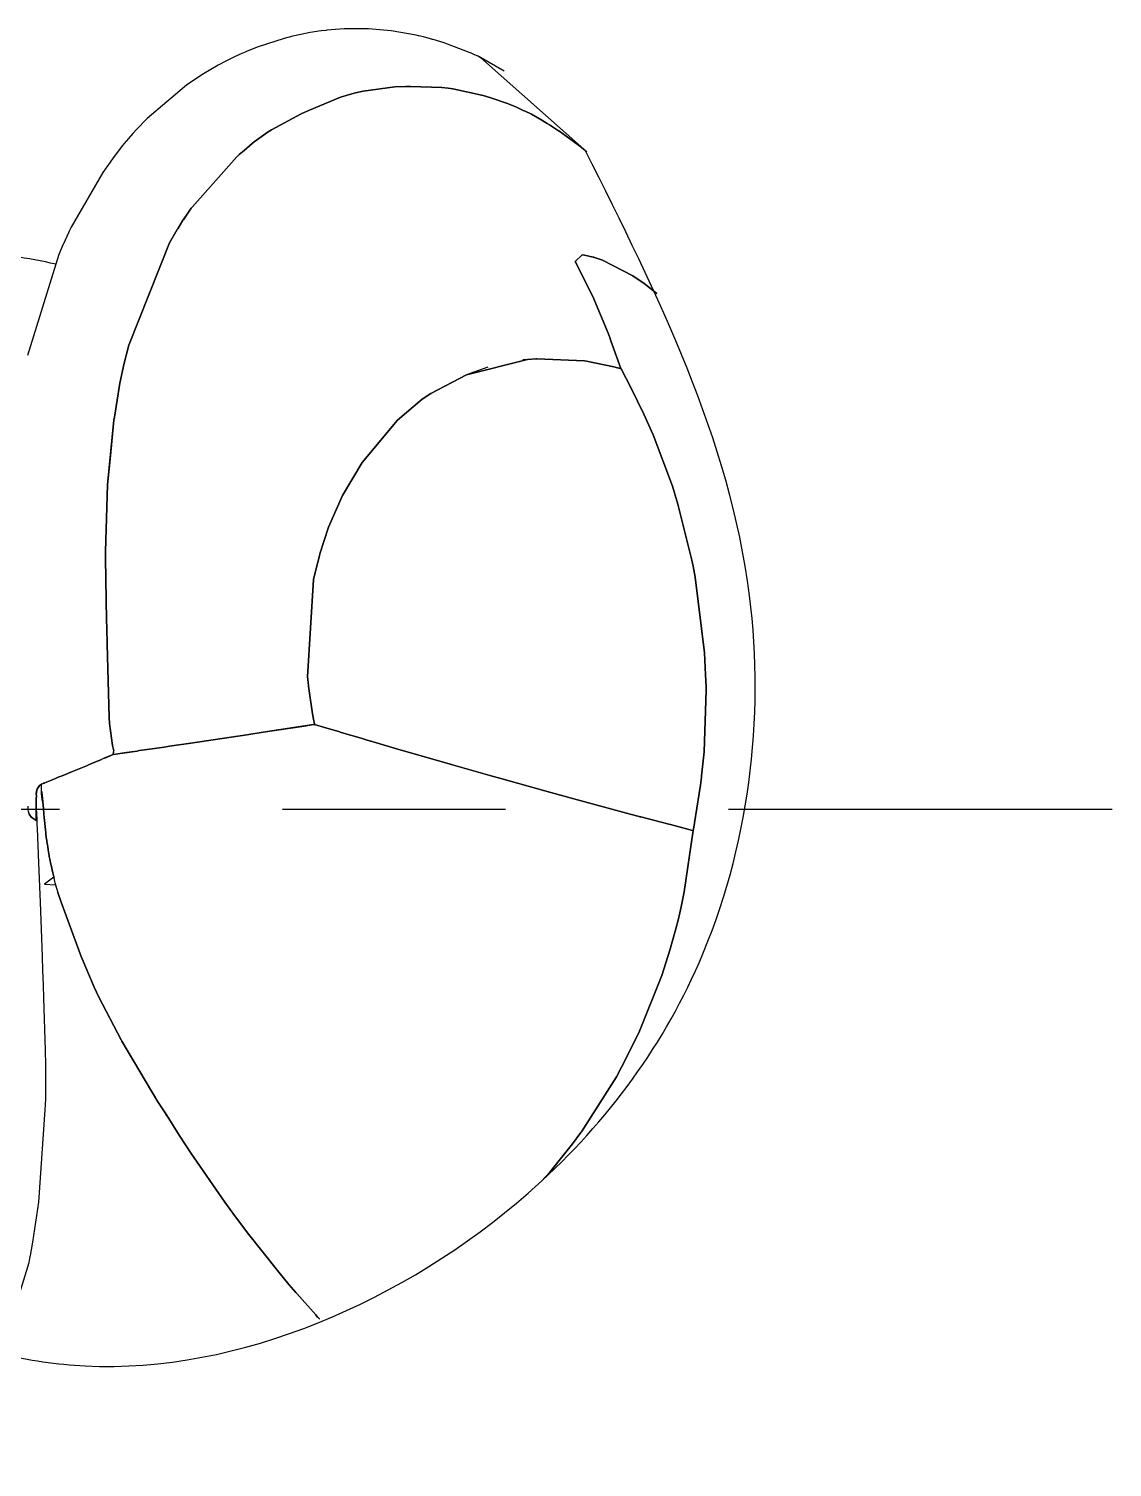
# Model space of a CAD drawing. Header units: millimetres. Extents: x -6.2 to 6.2, y -6.2 to 6.2.
# Drawn here: x 0 to 6.17, y -3.75 to 4.44 of the extents above; entities that cross this region are included whole.
import ezdxf

# ---------------------------------------------------------------- set-up
doc = ezdxf.new("R2010")
doc.units = ezdxf.units.MM
doc.linetypes.add('ACAD_ISO04W100', pattern=[30, 24, -3, 0, -3])
doc.linetypes.add('CENTER', pattern=[50.8, 31.75, -6.35, 6.35, -6.35])
doc.layers.add('中心线', color=2, linetype='ACAD_ISO04W100')
doc.layers.add('轮廓', color=4, linetype='Continuous')

msp = doc.modelspace()

# ---------------------------------------------------------------- linework, layer by layer
at = {"layer": '中心线', "linetype": 'CENTER', "ltscale": 0.2}
msp.add_line((-6.1727, 0), (6.1727, 0), dxfattribs=at)
at = {"layer": '轮廓'}
msp.add_line((2.5744, 4.2807), (3.1813, 3.7424), dxfattribs=at)
at = {"layer": '轮廓', "linetype": 'CENTER', "ltscale": 0.2}
msp.add_line((-6.1727, 0), (6.1727, 0), dxfattribs=at)
at = {"layer": '轮廓'}
for points in [[(2.5682, 4.2842), (2.5682, 4.2842), (2.5611, 4.2875), (2.5611, 4.2875), (2.5599, 4.2882), (2.5435, 4.2952), (2.5433, 4.2961), (2.5423, 4.2959), (2.5411, 4.2966), (2.5411, 4.2966), (2.5306, 4.301), (2.5306, 4.301), (2.5294, 4.3017), (2.5294, 4.3017), (2.5176, 4.3069), (2.5164, 4.3076), (2.3882, 4.3571), (2.3882, 4.3571), (2.3621, 4.3656), (2.3609, 4.3663), (2.3609, 4.3663), (2.3192, 4.379), (2.3046, 4.3833), (2.3036, 4.3831), (2.3024, 4.3838), (2.299, 4.3849), (2.2946, 4.3858), (2.2856, 4.3886), (2.2856, 4.3886), (2.2856, 4.3886), (2.2834, 4.389), (2.251, 4.398), (2.2235, 4.404), (2.2235, 4.404), (2.2213, 4.4045), (2.2091, 4.4074), (2.0659, 4.4322), (1.937, 4.4432), (1.9167, 4.444), (1.901, 4.4439), (1.8943, 4.4442), (1.8265, 4.4436), (1.8231, 4.4438), (1.8197, 4.4439), (1.8017, 4.4432), (1.799, 4.4435), (1.7008, 4.4359), (1.6944, 4.4352), (1.669, 4.4325), (1.6683, 4.4323), (1.605, 4.4226), (1.5516, 4.4114), (1.507, 4.4015), (1.4581, 4.3894), (1.3087, 4.3411), (1.2474, 4.3164), (1.2434, 4.3154), (1.2342, 4.3108), (1.2066, 4.2993), (1.1629, 4.2783), (1.1325, 4.2639), (1.1259, 4.2601), (1.1253, 4.2599), (1.0808, 4.2366), (0.9982, 4.1876), (0.9264, 4.1404), (0.9018, 4.1224), (0.677, 3.9327), (0.6138, 3.8682), (0.5984, 3.8506), (0.596, 3.8479), (0.546, 3.79), (0.5449, 3.7886), (0.5392, 3.7819), (0.5345, 3.7765), (0.4787, 3.7036), (0.4243, 3.6259), (0.2437, 3.3135), (0.2338, 3.2922), (0.2288, 3.2815), (0.1997, 3.2189), (0.1991, 3.2177), (0.1733, 3.158), (-0.0053, 2.5831)], [(2.7091, 4.2029), (2.5744, 4.2807), (2.5682, 4.2842)], [(2.5692, 4.2844), (2.5744, 4.2807)], [(2.5695, 4.2835), (2.5695, 4.2835), (2.5692, 4.2844)], [(2.5744, 4.2807), (2.5695, 4.2835)], [(3.1786, 3.7448), (3.1786, 3.7448), (3.1786, 3.7448), (3.1786, 3.7448), (3.1774, 3.7455), (3.1774, 3.7455), (3.1772, 3.7465), (3.1759, 3.7472), (3.1759, 3.7472), (3.1708, 3.751), (3.1626, 3.7581), (3.1363, 3.779), (3.1336, 3.7814), (3.1324, 3.7821), (3.1051, 3.8027), (3.0219, 3.8622), (3.0195, 3.8636), (3.0143, 3.8674), (2.9679, 3.8975), (2.9545, 3.9052), (2.9248, 3.9232), (2.8651, 3.9569), (2.8291, 3.9752), (2.8186, 3.9796), (2.8152, 3.9808), (2.7797, 3.9971), (2.7284, 4.0186), (2.6338, 4.0512), (2.6338, 4.0512), (2.5908, 4.0646), (2.4173, 4.1019), (2.3903, 4.1061), (2.356, 4.1103), (2.1757, 4.1148), (2.1493, 4.115), (2.0871, 4.1139), (1.9075, 4.0895), (1.8635, 4.0798), (1.8421, 4.0741), (1.7785, 4.055), (1.6014, 3.9806), (1.557, 3.9625), (1.5536, 3.9606), (1.3853, 3.8689), (1.3668, 3.8567), (1.2873, 3.8002), (1.2753, 3.7907), (1.2295, 3.7515), (1.2013, 3.7274), (1.1876, 3.7145), (0.9327, 3.4287), (0.9272, 3.4221), (0.9005, 3.3828), (0.8833, 3.3565), (0.8786, 3.3501), (0.851, 3.3054), (0.8475, 3.3003), (0.8042, 3.2256), (0.5723, 2.6416), (0.5459, 2.5403), (0.5213, 2.425), (0.4901, 2.2324), (0.4877, 2.2142), (0.4659, 1.994), (0.4518, 1.8463), (0.4405, 1.4665), (0.4407, 1.4479), (0.4407, 1.4272), (0.4462, 1.0756), (0.4475, 1.0294), (0.4484, 0.9396), (0.4604, 0.5204), (0.4631, 0.488), (0.4802, 0.3611), (0.4865, 0.3307), (0.4837, 0.3279), (0.4859, 0.3253), (0.4835, 0.3102)], [(0.4865, 0.3307), (0.4802, 0.3611), (0.4631, 0.488), (0.4604, 0.5204), (0.4484, 0.9396), (0.4475, 1.0294), (0.4462, 1.0756), (0.4407, 1.4272), (0.4407, 1.4479), (0.4405, 1.4665), (0.4518, 1.8463), (0.4877, 2.2142), (0.4901, 2.2324), (0.5213, 2.425), (0.5459, 2.5403), (0.5723, 2.6416), (0.8042, 3.2256), (0.8475, 3.3003), (0.851, 3.3054), (0.8786, 3.3501), (0.9005, 3.3828), (0.9272, 3.4221), (0.9327, 3.4287), (1.1876, 3.7145), (1.2013, 3.7274), (1.2295, 3.7515), (1.2753, 3.7907), (1.2873, 3.8002), (1.3668, 3.8567), (1.3853, 3.8689), (1.5536, 3.9606), (1.557, 3.9625), (1.6014, 3.9806), (1.7785, 4.055), (1.8421, 4.0741), (1.8635, 4.0798), (1.9075, 4.0895), (2.0871, 4.1139), (2.1493, 4.115), (2.1757, 4.1148), (2.356, 4.1103), (2.3903, 4.1061), (2.4173, 4.1019), (2.5908, 4.0646), (2.6338, 4.0512), (2.635, 4.0505), (2.7284, 4.0186), (2.7797, 3.9971), (2.8152, 3.9808), (2.8186, 3.9796), (2.8291, 3.9752), (2.8651, 3.9569), (2.9248, 3.9232), (2.9545, 3.9052), (2.9679, 3.8975), (3.0143, 3.8674), (3.0195, 3.8636), (3.0219, 3.8622), (3.1051, 3.8027), (3.1324, 3.7821), (3.1336, 3.7814), (3.1363, 3.779), (3.1626, 3.7581), (3.1708, 3.751), (3.1759, 3.7472), (3.1759, 3.7472), (3.1772, 3.7465), (3.1774, 3.7455), (3.1774, 3.7455), (3.1786, 3.7448), (3.1786, 3.7448), (3.1786, 3.7448)], [(3.5796, 2.936), (3.5064, 2.993), (3.4418, 3.0368), (3.2708, 3.1266), (3.2242, 3.142), (3.2208, 3.1432), (3.2164, 3.1441), (3.1679, 3.1549), (3.1541, 3.1564), (3.1135, 3.1186), (3.1172, 3.1123), (3.132, 3.0842), (3.2143, 2.9199), (3.3028, 2.7097), (3.3076, 2.6954), (3.3096, 2.6918), (3.3183, 2.6672), (3.3753, 2.5086), (3.3753, 2.5086)], [(3.3753, 2.5086), (3.3753, 2.5086), (3.3183, 2.6672), (3.3096, 2.6918), (3.3076, 2.6954), (3.3028, 2.7097), (3.2143, 2.9199), (3.132, 3.0842), (3.1172, 3.1123), (3.1135, 3.1186), (3.1541, 3.1564), (3.1541, 3.1564), (3.1679, 3.1549), (3.2164, 3.1441), (3.2208, 3.1432), (3.2242, 3.142), (3.2708, 3.1266), (3.4418, 3.0368), (3.5064, 2.993), (3.5796, 2.936)], [(1.6303, 0.4819), (1.6297, 0.4848), (1.6275, 0.4956), (1.6265, 0.5015), (1.619, 0.542), (1.5991, 0.6723), (1.5977, 0.6843), (1.5921, 0.7377), (1.5905, 0.7538), (1.6244, 1.3064), (1.6368, 1.3626), (1.6575, 1.4416), (1.6606, 1.4528), (1.7102, 1.6059), (1.7896, 1.7855), (1.9014, 1.9739), (2.1021, 2.214), (2.2433, 2.3336), (2.2926, 2.3675), (2.4947, 2.4735), (2.8427, 2.5605), (2.8895, 2.5637), (2.8965, 2.5646), (3.1669, 2.5521), (3.1788, 2.5501), (3.3341, 2.5193), (3.3553, 2.5136), (3.3631, 2.5115), (3.3665, 2.5104), (3.3709, 2.5095), (3.3753, 2.5086)], [(3.3753, 2.5086), (3.3753, 2.5086), (3.3753, 2.5086), (3.3709, 2.5095), (3.3665, 2.5104), (3.3631, 2.5115), (3.3553, 2.5136), (3.3341, 2.5193), (3.1788, 2.5501), (3.1669, 2.5521), (2.8965, 2.5646), (2.8895, 2.5637), (2.8427, 2.5605), (2.4947, 2.4735), (2.8427, 2.5605), (2.8166, 2.5576)], [(2.6174, 2.5167), (2.4947, 2.4735), (2.2926, 2.3675), (2.2433, 2.3336), (2.1021, 2.214), (1.9014, 1.9739), (1.7896, 1.7855), (1.7102, 1.6059), (1.6606, 1.4528), (1.6575, 1.4416), (1.6368, 1.3626), (1.6244, 1.3064), (1.5905, 0.7538), (1.5921, 0.7377), (1.5977, 0.6843), (1.5991, 0.6723), (1.619, 0.542), (1.6265, 0.5015), (1.6275, 0.4956), (1.6297, 0.4848), (1.6303, 0.4819)], [(0.4835, 0.3102), (0.6057, 0.3285), (0.6193, 0.33), (0.6319, 0.3324), (0.7056, 0.3428), (0.7734, 0.3527), (0.8042, 0.3578), (0.9262, 0.375), (1.2452, 0.4232), (1.3377, 0.4376), (1.5718, 0.4724), (1.6239, 0.4812), (1.6303, 0.4819)], [(1.6303, 0.4819), (1.6239, 0.4812), (1.3377, 0.4376), (1.2452, 0.4232), (0.9262, 0.375), (0.8042, 0.3578), (0.7734, 0.3527), (0.7056, 0.3428), (0.6319, 0.3324), (0.6193, 0.33), (0.6057, 0.3285), (0.5589, 0.3211), (0.4848, 0.3106)], [(3.7854, -0.123), (3.7832, -0.1225), (3.7832, -0.1225), (3.7819, -0.1218), (3.6572, -0.089), (3.6484, -0.0872), (3.4891, -0.045), (3.4879, -0.0443), (3.4869, -0.0445), (3.4857, -0.0438), (3.4825, -0.0436), (3.4791, -0.0425), (3.4267, -0.0286), (3.0861, 0.0634), (2.9423, 0.1036), (2.6905, 0.1738), (2.6275, 0.1911), (2.4157, 0.2513), (2.092, 0.3447), (1.9835, 0.3767), (1.9634, 0.3827), (1.9522, 0.3859), (1.949, 0.3871), (1.9481, 0.3869), (1.918, 0.3964), (1.9008, 0.4011), (1.855, 0.4147), (1.8271, 0.4228), (1.7768, 0.4383), (1.7676, 0.441), (1.7128, 0.4574), (1.6808, 0.4664), (1.6303, 0.4819)], [(1.6303, 0.4819), (1.6303, 0.4819), (1.6808, 0.4664), (1.7128, 0.4574), (1.7676, 0.441), (1.7768, 0.4383), (1.8271, 0.4228), (1.855, 0.4147), (1.9008, 0.4011), (1.918, 0.3964), (1.9481, 0.3869), (1.949, 0.3871), (1.9522, 0.3859), (1.9634, 0.3827), (1.9835, 0.3767), (2.092, 0.3447), (2.4157, 0.2513), (2.6275, 0.1911), (2.6905, 0.1738), (2.9423, 0.1036), (3.0861, 0.0634), (3.4267, -0.0286), (3.4791, -0.0425), (3.4825, -0.0436), (3.4857, -0.0438), (3.4869, -0.0445), (3.4879, -0.0443), (3.4891, -0.045), (3.6484, -0.0872), (3.6572, -0.089), (3.7819, -0.1218), (3.7832, -0.1225), (3.7832, -0.1225), (3.7854, -0.123), (3.7854, -0.123), (3.7854, -0.123)], [(0.4848, 0.3106), (0.4848, 0.3106), (0.4831, 0.3101), (0.4331, 0.2905), (0.4174, 0.2822), (0.3565, 0.2565), (0.3384, 0.2496), (0.3364, 0.248), (0.2518, 0.2139), (0.2292, 0.2048), (0.2033, 0.1937), (0.2032, 0.1937), (0.1866, 0.1872), (0.1761, 0.1833), (0.1705, 0.1808), (0.158, 0.1754), (0.1554, 0.1747), (0.1365, 0.1665), (0.1318, 0.1652), (0.1316, 0.1652), (0.0947, 0.1501), (0.0946, 0.1491), (0.0946, 0.1491), (0.0915, 0.1482), (0.0915, 0.1482), (0.0873, 0.1471), (0.0843, 0.1453), (0.084, 0.1452), (0.075, 0.1417)], [(0.0754, 0.1408), (0.075, 0.1417), (0.084, 0.1452), (0.0843, 0.1453), (0.0873, 0.1471), (0.0915, 0.1482), (0.0915, 0.1482), (0.0946, 0.1491), (0.0946, 0.1491), (0.0947, 0.1501), (0.1316, 0.1652), (0.1318, 0.1652), (0.1365, 0.1665), (0.1554, 0.1747), (0.158, 0.1754), (0.1705, 0.1808), (0.1761, 0.1833), (0.1866, 0.1872), (0.2032, 0.1937), (0.2033, 0.1937), (0.2292, 0.2048), (0.2518, 0.2139), (0.3364, 0.248), (0.3384, 0.2496), (0.3565, 0.2565), (0.4174, 0.2822)], [(0.4364, 0.2893), (0.4831, 0.3101), (0.4831, 0.3101), (0.4834, 0.3102)], [(0.4834, 0.3102), (0.4835, 0.3102), (0.4859, 0.3253)], [(0.046, 0.0149), (0.0456, 0.0189), (0.0456, 0.021), (0.0451, 0.0333), (0.0449, 0.0353), (0.045, 0.0354), (0.0447, 0.0394), (0.0447, 0.0404), (0.0446, 0.0425), (0.0446, 0.0435), (0.0446, 0.0456), (0.0447, 0.0467), (0.045, 0.0488), (0.0449, 0.0498), (0.0449, 0.0498), (0.045, 0.0498), (0.0448, 0.0508), (0.0453, 0.0541), (0.0451, 0.0551), (0.0452, 0.0551), (0.0458, 0.0594), (0.0459, 0.0594), (0.046, 0.0594), (0.0459, 0.0604), (0.046, 0.0605), (0.046, 0.0605), (0.046, 0.0605), (0.046, 0.0605), (0.046, 0.0605), (0.046, 0.0605), (0.0461, 0.0605), (0.0461, 0.0605), (0.0461, 0.0605), (0.0461, 0.0605), (0.0461, 0.0605), (0.0463, 0.0605), (0.0463, 0.0605), (0.0464, 0.0616), (0.0464, 0.0616), (0.0466, 0.0637), (0.0467, 0.0638), (0.0486, 0.0705), (0.0488, 0.0726), (0.0484, 0.0735), (0.0454, 0.081), (0.0458, 0.0863), (0.0458, 0.0863), (0.0458, 0.0863), (0.0457, 0.0894), (0.0458, 0.0925), (0.0459, 0.0925), (0.0459, 0.0925), (0.046, 0.0946), (0.0473, 0.1022), (0.0476, 0.1044), (0.0478, 0.1044), (0.0486, 0.1078), (0.0488, 0.1089), (0.0489, 0.1089), (0.0489, 0.1089), (0.0493, 0.11), (0.0494, 0.11), (0.0493, 0.111), (0.0494, 0.1111), (0.0497, 0.1111), (0.0497, 0.1111), (0.0502, 0.1123), (0.05, 0.1133), (0.05, 0.1133), (0.0506, 0.1145), (0.052, 0.1169), (0.053, 0.1172), (0.0619, 0.132), (0.062, 0.132), (0.0622, 0.1331), (0.0649, 0.1349), (0.065, 0.1349), (0.065, 0.1349), (0.065, 0.1349), (0.0651, 0.135), (0.0651, 0.135), (0.0652, 0.135), (0.0652, 0.135), (0.0655, 0.1361), (0.0655, 0.1361), (0.0656, 0.1361), (0.0656, 0.1361), (0.0671, 0.1365), (0.0671, 0.1365), (0.0671, 0.1376), (0.0675, 0.1377), (0.0754, 0.1408)], [(0.0454, 0.0831), (0.0456, 0.0821), (0.0454, 0.0696), (0.0454, 0.0562), (0.0454, 0.0562), (0.0452, 0.0261), (0.0454, -0.0463), (0.0452, -0.0578), (0.0451, -0.0588)], [(0.0455, 0.0831), (0.0454, 0.0831), (0.0454, 0.0831), (0.0454, 0.0831), (0.0455, 0.08), (0.0457, 0.079), (0.0455, 0.0676), (0.0455, 0.0603), (0.0454, 0.0572), (0.0454, 0.0572), (0.0456, 0.0479), (0.0453, 0.0437), (0.0454, 0.0396), (0.0456, 0.0376), (0.0454, 0.0313), (0.0453, 0.0313), (0.0454, 0.0251), (0.0453, 0.0251), (0.0455, 0.0158), (0.0455, 0.0138), (0.0454, 0.0137), (0.0453, 0.0127), (0.0453, 0.0106), (0.0452, -0.006)], [(0.0454, 0.0851), (0.0454, 0.0851), (0.0455, 0.0831), (0.0461, 0.0791), (0.0453, 0.0696), (0.0459, 0.0666), (0.0456, 0.0645), (0.0455, 0.0645), (0.0456, 0.0635), (0.0456, 0.0635), (0.0454, 0.0634), (0.0454, 0.0624)], [(0.0455, 0.0831), (0.0456, 0.0831), (0.0455, 0.0831), (0.0456, 0.0831), (0.0455, 0.0831), (0.0454, 0.081), (0.0453, 0.0779), (0.0455, 0.0769)], [(0.0672, 0.1365), (0.0671, 0.1365), (0.0658, 0.1362), (0.0649, 0.1349), (0.0649, 0.1349), (0.0639, 0.1336), (0.0637, 0.1335), (0.0635, 0.1335), (0.0632, 0.1334), (0.0629, 0.1333), (0.0625, 0.1332), (0.0627, 0.1322), (0.0624, 0.1321), (0.0618, 0.132), (0.0615, 0.1309), (0.0614, 0.1308), (0.0614, 0.1308), (0.061, 0.1307), (0.059, 0.1292), (0.0586, 0.128), (0.0554, 0.123), (0.0549, 0.1229), (0.0527, 0.1182), (0.0524, 0.1181), (0.0522, 0.118), (0.0522, 0.118), (0.0521, 0.118), (0.0521, 0.118), (0.0523, 0.117), (0.0522, 0.117), (0.0514, 0.1158), (0.0512, 0.1157), (0.0502, 0.1134), (0.0501, 0.1123), (0.0501, 0.1123), (0.0501, 0.1123), (0.048, 0.1066), (0.0483, 0.1056), (0.0477, 0.1044), (0.0477, 0.1044), (0.0474, 0.1043), (0.0473, 0.1033), (0.0471, 0.1011), (0.0468, 0.1011), (0.0466, 0.0989), (0.0461, 0.0967), (0.0459, 0.0925), (0.0456, 0.0914), (0.0455, 0.0883), (0.0455, 0.0831), (0.0454, 0.0831), (0.0454, 0.0831)], [(0.052, 0.1169), (0.0506, 0.1145), (0.05, 0.1133), (0.0501, 0.1123), (0.0498, 0.1122), (0.0491, 0.1099), (0.0491, 0.1099), (0.0488, 0.1089), (0.0487, 0.1088), (0.0487, 0.1088), (0.0485, 0.1077), (0.0466, 0.0969), (0.046, 0.0946), (0.046, 0.0946), (0.0461, 0.0936), (0.046, 0.0936), (0.046, 0.0936), (0.046, 0.0925), (0.0459, 0.0925), (0.0459, 0.0925), (0.0458, 0.0925), (0.0457, 0.0894), (0.0458, 0.0863), (0.0458, 0.0863), (0.0458, 0.0863), (0.0456, 0.0852), (0.0454, 0.081)], [(0.0502, 0.1123), (0.0502, 0.1123), (0.05, 0.1123), (0.0497, 0.1122), (0.0497, 0.1122), (0.0496, 0.1122), (0.0499, 0.1112), (0.0496, 0.1111), (0.0495, 0.1111), (0.0495, 0.11), (0.0494, 0.11), (0.049, 0.1099), (0.0489, 0.1089), (0.0483, 0.1066), (0.046, 0.0925), (0.0458, 0.0915), (0.0455, 0.0831), (0.0454, 0.0831)], [(0.0476, 0.1033), (0.0472, 0.1022), (0.0471, 0.1011), (0.0471, 0.1011), (0.0469, 0.1), (0.0462, 0.0957), (0.046, 0.0925), (0.0459, 0.0925), (0.0458, 0.0904), (0.0458, 0.0873), (0.0458, 0.0873), (0.0458, 0.0873), (0.0456, 0.0852), (0.0456, 0.0852), (0.0454, 0.081), (0.0456, 0.08)], [(0.0454, 0.0851), (0.0454, 0.0851), (0.0459, 0.0843), (0.0454, 0.082), (0.0455, 0.079), (0.0461, 0.0791), (0.0456, 0.0697), (0.0455, 0.0696), (0.0457, 0.0687), (0.0455, 0.0686), (0.0454, 0.0686)], [(0.0455, 0.0831), (0.0455, 0.0831), (0.0455, 0.0831), (0.0455, 0.081), (0.0455, 0.081), (0.0454, 0.081), (0.0454, 0.081), (0.0455, 0.0727)], [(0.0455, 0.0831), (0.0455, 0.0831), (0.0455, 0.0831), (0.0454, 0.081), (0.0455, 0.0769), (0.0454, 0.0769)], [(0.0501, 0.1133), (0.05, 0.1133), (0.05, 0.1133), (0.0502, 0.1123), (0.0497, 0.1111), (0.0497, 0.1111), (0.0494, 0.1111), (0.0493, 0.111), (0.0494, 0.11), (0.0493, 0.11), (0.0489, 0.1089), (0.0489, 0.1089), (0.0488, 0.1089), (0.0486, 0.1078), (0.0478, 0.1044), (0.0476, 0.1044), (0.0473, 0.1022), (0.047, 0.1001), (0.0463, 0.0947), (0.046, 0.0946), (0.046, 0.0925), (0.046, 0.0925), (0.0457, 0.0894), (0.0456, 0.0831), (0.0455, 0.0831), (0.0456, 0.0821)], [(0.0455, 0.0831), (0.0455, 0.0831), (0.0457, 0.0801), (0.0457, 0.0697), (0.0456, 0.0635), (0.0455, 0.0593)], [(0.0499, 0.1133), (0.0502, 0.1123), (0.0497, 0.1122), (0.0497, 0.1122), (0.0496, 0.1122), (0.0498, 0.1112), (0.0496, 0.1111), (0.0495, 0.1111), (0.0494, 0.11), (0.0493, 0.11), (0.0489, 0.1099), (0.0489, 0.1089), (0.0488, 0.1089), (0.0488, 0.1089), (0.0482, 0.1066), (0.0482, 0.1056), (0.048, 0.1055), (0.0469, 0.098), (0.0462, 0.0947), (0.0462, 0.0947), (0.046, 0.0946), (0.046, 0.0936), (0.046, 0.0936), (0.046, 0.0936), (0.046, 0.0925), (0.046, 0.0925), (0.0457, 0.0915), (0.0456, 0.0831), (0.0456, 0.0821)], [(0.0502, 0.1123), (0.0502, 0.1123), (0.05, 0.1123), (0.0497, 0.1122), (0.0497, 0.1122), (0.0497, 0.1122), (0.0496, 0.1122), (0.0496, 0.1111), (0.0496, 0.1111), (0.0493, 0.111), (0.0495, 0.11), (0.0491, 0.1099), (0.049, 0.1089), (0.0488, 0.1089), (0.0484, 0.1067), (0.0484, 0.1067), (0.0482, 0.1066), (0.047, 0.1001), (0.0466, 0.0989), (0.046, 0.0946), (0.0461, 0.0936), (0.0458, 0.0935), (0.046, 0.0925), (0.046, 0.0925), (0.0456, 0.0852), (0.0456, 0.0852), (0.0457, 0.0832), (0.0457, 0.0801), (0.0457, 0.079)], [(0.0502, 0.1123), (0.0502, 0.1123), (0.0497, 0.1122), (0.0497, 0.1122), (0.0496, 0.1122), (0.0499, 0.1112), (0.0496, 0.1111), (0.0495, 0.1111), (0.0495, 0.11), (0.0494, 0.11), (0.0489, 0.1099), (0.0489, 0.1089), (0.0488, 0.1089), (0.0488, 0.1089), (0.0483, 0.1066), (0.0482, 0.1056), (0.0482, 0.1056), (0.0463, 0.0947), (0.0461, 0.0936), (0.046, 0.0936), (0.046, 0.0925), (0.046, 0.0925), (0.0456, 0.0831), (0.0456, 0.0821)], [(0.0469, 0.1011), (0.0468, 0.1011)], [(0.047, 0.1011), (0.0468, 0.1011)], [(0.0476, 0.1033), (0.0472, 0.1022), (0.0472, 0.1022), (0.0472, 0.1022), (0.0472, 0.1022), (0.047, 0.1001)], [(0.047, 0.1011), (0.047, 0.1001)], [(0.0471, 0.1011), (0.047, 0.1001)], [(0.0471, 0.1011), (0.047, 0.1001)], [(0.0502, 0.1123), (0.0502, 0.1123), (0.05, 0.1123), (0.0497, 0.1122), (0.0497, 0.1122), (0.0497, 0.1122), (0.0496, 0.1122), (0.0497, 0.1111), (0.0496, 0.1111), (0.0493, 0.111), (0.0495, 0.11), (0.049, 0.1099), (0.049, 0.1089), (0.0488, 0.1089), (0.0487, 0.1088), (0.0484, 0.1067)], [(0.0502, 0.1123), (0.0502, 0.1123), (0.05, 0.1123), (0.0497, 0.1122), (0.0496, 0.1122), (0.0493, 0.111)], [(0.0502, 0.1123), (0.0502, 0.1123), (0.05, 0.1123), (0.0497, 0.1122), (0.0496, 0.1122), (0.0493, 0.111)], [(0.0502, 0.1123), (0.0502, 0.1123), (0.05, 0.1123), (0.0497, 0.1122), (0.0496, 0.1122), (0.0493, 0.111)], [(0.0502, 0.1123), (0.0502, 0.1123), (0.05, 0.1123), (0.0497, 0.1122), (0.0496, 0.1122), (0.0493, 0.111)], [(0.0499, 0.1133), (0.0502, 0.1123), (0.0497, 0.1122), (0.0496, 0.1122), (0.0494, 0.11)], [(0.0499, 0.1133), (0.0502, 0.1123), (0.0497, 0.1122), (0.0496, 0.1122), (0.0494, 0.11)], [(0.0502, 0.1123), (0.0502, 0.1123), (0.05, 0.1123), (0.0497, 0.1122), (0.0499, 0.1112), (0.0495, 0.11)], [(0.0502, 0.1123), (0.0502, 0.1123), (0.05, 0.1123), (0.0497, 0.1122), (0.0499, 0.1112), (0.0495, 0.11)], [(0.0502, 0.1123), (0.0502, 0.1123), (0.0497, 0.1122), (0.0496, 0.1122), (0.0495, 0.11)], [(0.0502, 0.1123), (0.0502, 0.1123), (0.0497, 0.1122), (0.0496, 0.1122), (0.0495, 0.11)], [(0.0503, 0.1134), (0.0503, 0.1134), (0.0502, 0.1134), (0.0502, 0.1134), (0.0501, 0.1123)], [(0.0752, 0.1408), (0.0695, 0.1382), (0.0675, 0.1377), (0.0675, 0.1377), (0.0671, 0.1376), (0.0671, 0.1365), (0.0671, 0.1365), (0.0656, 0.1361), (0.0656, 0.1361), (0.0655, 0.1361), (0.0655, 0.1361), (0.0652, 0.135), (0.0652, 0.135), (0.0651, 0.135), (0.0651, 0.135), (0.065, 0.1349), (0.065, 0.1349), (0.065, 0.1349), (0.0649, 0.1349), (0.0622, 0.1331), (0.0624, 0.1321), (0.0588, 0.1281), (0.0587, 0.1281), (0.0582, 0.1269), (0.0521, 0.117), (0.0521, 0.117)], [(0.0752, 0.1408), (0.0721, 0.1389), (0.0676, 0.1366), (0.0675, 0.1366), (0.0675, 0.1366), (0.0673, 0.1366), (0.0673, 0.1366), (0.0658, 0.1362), (0.0658, 0.1362), (0.0636, 0.1335), (0.0619, 0.132), (0.0613, 0.1319), (0.0613, 0.1319), (0.0596, 0.1283), (0.0521, 0.117)], [(0.0752, 0.1408), (0.0717, 0.1388), (0.0677, 0.1367), (0.0675, 0.1366), (0.0675, 0.1366), (0.0673, 0.1366), (0.0673, 0.1366), (0.066, 0.1362), (0.0659, 0.1362), (0.0657, 0.1361), (0.0638, 0.1336), (0.062, 0.132), (0.0619, 0.132), (0.0614, 0.1319), (0.0614, 0.1319), (0.0566, 0.1244), (0.0521, 0.117)], [(0.0752, 0.1408), (0.0715, 0.1387), (0.0678, 0.1367), (0.0675, 0.1366), (0.0675, 0.1366), (0.0673, 0.1366), (0.0673, 0.1366), (0.066, 0.1362), (0.066, 0.1362), (0.0656, 0.1351), (0.064, 0.1346), (0.0638, 0.1336), (0.0621, 0.1321), (0.0614, 0.1319), (0.0521, 0.117)], [(0.0752, 0.1408), (0.0705, 0.1385), (0.0678, 0.1377), (0.0673, 0.1376), (0.0675, 0.1366), (0.0673, 0.1366), (0.0673, 0.1366), (0.0658, 0.1362), (0.0658, 0.1362), (0.0636, 0.1335), (0.0621, 0.1321), (0.0619, 0.132), (0.0613, 0.1319), (0.0611, 0.1308), (0.0611, 0.1308), (0.0521, 0.117)], [(0.0752, 0.1408), (0.0694, 0.1382), (0.0684, 0.1379), (0.0677, 0.1377), (0.0677, 0.1377), (0.0673, 0.1376), (0.0675, 0.1366), (0.0673, 0.1366), (0.0673, 0.1366), (0.0658, 0.1362), (0.0658, 0.1362), (0.0635, 0.1335), (0.0621, 0.1321), (0.0618, 0.132), (0.0612, 0.1318), (0.0521, 0.117)], [(0.0753, 0.1408), (0.0721, 0.1399), (0.0721, 0.1399), (0.0689, 0.138), (0.0689, 0.138), (0.0689, 0.138), (0.0689, 0.138), (0.0687, 0.138), (0.0681, 0.1378), (0.0675, 0.1366), (0.0673, 0.1366), (0.0672, 0.1365), (0.0671, 0.1365), (0.0658, 0.1362), (0.0649, 0.1349), (0.0649, 0.1349), (0.0639, 0.1336), (0.0637, 0.1335), (0.0635, 0.1335), (0.0632, 0.1334), (0.0629, 0.1333), (0.0625, 0.1332), (0.0627, 0.1322), (0.0624, 0.1321), (0.0618, 0.132), (0.0615, 0.1309), (0.0614, 0.1308), (0.0614, 0.1308), (0.061, 0.1307), (0.059, 0.1292)], [(0.0802, 0.0427), (0.0749, 0.0858), (0.0749, 0.1044), (0.0748, 0.1065), (0.0751, 0.1407), (0.0753, 0.1408)], [(0.0756, 0.1015), (0.075, 0.1024), (0.075, 0.1024), (0.075, 0.1024), (0.075, 0.1024), (0.0749, 0.1044), (0.0748, 0.1117), (0.075, 0.1179), (0.0749, 0.1324)], [(0.1454, -0.3881), (0.1454, -0.3881), (0.1452, -0.3871), (0.1452, -0.3871), (0.1396, -0.3638), (0.1297, -0.3198), (0.1289, -0.3159), (0.1277, -0.31), (0.1275, -0.309), (0.1273, -0.308), (0.1243, -0.2933), (0.1231, -0.2874), (0.1228, -0.2854), (0.1197, -0.2697), (0.1197, -0.2697), (0.1197, -0.2697), (0.119, -0.2658), (0.1132, -0.2321), (0.1106, -0.2162), (0.1106, -0.2162), (0.1088, -0.2043), (0.1075, -0.1953), (0.1066, -0.1894), (0.1049, -0.1764), (0.1045, -0.1734), (0.1008, -0.1454), (0.0996, -0.1364), (0.0997, -0.1363), (0.0909, -0.0486), (0.089, -0.0284), (0.0882, -0.0183), (0.088, -0.0163), (0.088, -0.0163), (0.0871, -0.0082), (0.0864, -0.0012), (0.0864, -0.0012), (0.0841, 0.0231), (0.0829, 0.0372), (0.0823, 0.0453), (0.0821, 0.0474), (0.0812, 0.0575), (0.0787, 0.0817), (0.0748, 0.0992), (0.0748, 0.0992), (0.0748, 0.0992), (0.075, 0.1086)], [(0.075, 0.1014), (0.0748, 0.1023), (0.0748, 0.1023), (0.075, 0.1024), (0.075, 0.1024), (0.075, 0.1045), (0.0749, 0.1055), (0.0749, 0.1065), (0.075, 0.1086)], [(0.0748, 0.0992), (0.0748, 0.0992), (0.0749, 0.0993), (0.0756, 0.1015), (0.0749, 0.1013), (0.0748, 0.1013), (0.0748, 0.1013), (0.0748, 0.1013)], [(0.0766, 0.0956), (0.0766, 0.0966), (0.0764, 0.0966), (0.0751, 0.0983), (0.0749, 0.0982), (0.0749, 0.0982), (0.0748, 0.1003), (0.0749, 0.1013)], [(0.0749, 0.1324), (0.0751, 0.1366), (0.075, 0.1407), (0.0751, 0.1407), (0.0751, 0.1407), (0.0751, 0.1407), (0.0751, 0.1407), (0.0751, 0.1407), (0.0752, 0.1408), (0.0752, 0.1408)], [(0.0749, 0.1324), (0.0752, 0.1366), (0.0751, 0.1407), (0.0751, 0.1407), (0.0751, 0.1407), (0.0751, 0.1407), (0.0752, 0.1408), (0.0752, 0.1408)], [(0.0749, 0.1324), (0.0752, 0.1366), (0.0751, 0.1407), (0.0751, 0.1407), (0.0751, 0.1407), (0.0751, 0.1407), (0.0752, 0.1408), (0.0752, 0.1408)], [(0.075, 0.1324), (0.0752, 0.1366), (0.0751, 0.1407), (0.0752, 0.1408), (0.0752, 0.1408)], [(0.075, 0.1324), (0.0752, 0.1366), (0.0751, 0.1407), (0.0752, 0.1408), (0.0752, 0.1408), (0.0752, 0.1408)], [(0.075, 0.1324), (0.0752, 0.1366), (0.0751, 0.1407), (0.0752, 0.1408), (0.0752, 0.1408), (0.0752, 0.1408), (0.0752, 0.1408)], [(0.075, 0.1024), (0.075, 0.1024), (0.075, 0.1024), (0.075, 0.1024), (0.0756, 0.1015), (0.0787, 0.0817), (0.0787, 0.0817), (0.0812, 0.0575), (0.0821, 0.0474), (0.0823, 0.0453), (0.0829, 0.0372), (0.0841, 0.0231), (0.0864, -0.0012), (0.0864, -0.0012), (0.0871, -0.0082), (0.088, -0.0163), (0.088, -0.0163), (0.0882, -0.0183), (0.089, -0.0284), (0.0909, -0.0486), (0.0997, -0.1363), (0.0996, -0.1364), (0.1008, -0.1454), (0.1045, -0.1734), (0.1049, -0.1764), (0.1066, -0.1894), (0.1075, -0.1953), (0.1088, -0.2043), (0.1106, -0.2162), (0.1106, -0.2162), (0.1132, -0.2321), (0.119, -0.2658), (0.1197, -0.2697), (0.1197, -0.2697), (0.1197, -0.2697), (0.1228, -0.2854), (0.1231, -0.2874), (0.1243, -0.2933), (0.1273, -0.308), (0.1275, -0.309), (0.1277, -0.31), (0.1289, -0.3159), (0.1297, -0.3198), (0.1396, -0.3638), (0.1452, -0.3871), (0.1452, -0.3871), (0.1454, -0.3881), (0.1454, -0.3881), (0.1454, -0.3881), (0.0927, -0.4281), (0.155, -0.4321), (0.1687, -0.475), (0.187, -0.5302), (0.3009, -0.8392), (0.3754, -1.0149), (0.4012, -1.0722), (0.5284, -1.3156), (0.5326, -1.3227), (0.7387, -1.6671), (0.7827, -1.7361), (0.8001, -1.7635), (0.8214, -1.7971), (0.8632, -1.8625), (0.9279, -1.9622), (1.1196, -2.2401), (1.1652, -2.3024), (1.2482, -2.4137), (1.4262, -2.6383), (1.484, -2.7077), (1.5239, -2.7539), (1.5289, -2.7598), (1.6368, -2.881), (1.6479, -2.8936), (1.6487, -2.8944), (1.6562, -2.9028), (1.6563, -2.9027), (1.6565, -2.9027), (1.657, -2.9036), (1.6573, -2.9035), (1.6577, -2.9044), (1.6577, -2.9044), (1.6577, -2.9044)], [(0.077, 0.0936), (0.0767, 0.0956), (0.0766, 0.0966), (0.0764, 0.0976), (0.0762, 0.0986)], [(0.0762, 0.0986), (0.0764, 0.0976), (0.0766, 0.0966), (0.0766, 0.0966), (0.0762, 0.0986), (0.0762, 0.0986)], [(0.0768, 0.0946), (0.0768, 0.0946)], [(0.077, 0.0936), (0.0768, 0.0946)], [(0.0508, -0.0687), (0.0195, -0.0481), (0.0194, -0.0481), (0.0183, -0.0474), (0.0055, -0.0301), (0.0046, -0.0272), (0.0042, -0.0263), (0.0037, -0.0244), (0.003, -0.0215), (0.0031, -0.0163), (0.0011, -0.0168), (0.0008, -0.0138), (0.0002, -0.0036), (0.0001, -0.0015), (-0.0001, 0.0015), (-0.0004, 0.0045), (-0.0011, 0.0147), (-0.0011, 0.0168), (-0.0011, 0.0168)], [(0.0445, 0.0456), (0.0445, 0.0456), (0.0447, 0.0446), (0.0447, 0.0446), (0.0433, -0.0055), (0.0431, -0.0283), (0.0433, -0.0635), (0.0433, -0.0635), (0.0423, -0.0679)], [(0.046, 0.0605), (0.046, 0.0605), (0.046, 0.0605), (0.046, 0.0605), (0.046, 0.0605), (0.046, 0.0605), (0.0459, 0.0604), (0.046, 0.0594), (0.0459, 0.0594), (0.0458, 0.0594), (0.0452, 0.0551), (0.0451, 0.0551), (0.0453, 0.0541), (0.0448, 0.0508), (0.045, 0.0498), (0.0449, 0.0498), (0.0449, 0.0498), (0.045, 0.0488), (0.0447, 0.0467), (0.0446, 0.0456), (0.0446, 0.0435)], [(0.0454, 0.0686), (0.0453, 0.0644), (0.0455, 0.0645), (0.0455, 0.0645), (0.0454, 0.0645), (0.0454, 0.0645), (0.0454, 0.0645), (0.0453, 0.0644)], [(0.0453, 0.0675), (0.0456, 0.0666), (0.0456, 0.0645), (0.0455, 0.0645), (0.0455, 0.0634), (0.0454, 0.0624)], [(0.0454, 0.0499), (0.0453, 0.0396), (0.0453, 0.0375)], [(0.0455, 0.0324), (0.0453, 0.0251), (0.0455, 0.0241), (0.0455, 0.0179), (0.0453, 0.0065), (0.0453, 0.0023)], [(0.0455, 0.0324), (0.0453, 0.0251), (0.0455, 0.0241), (0.0455, 0.0179), (0.0454, 0.0023)], [(0.0454, 0.0593), (0.0454, 0.0665)], [(0.0454, 0.0158), (0.0454, 0.0158), (0.0455, 0.0148), (0.0454, -0.0018)], [(0.0461, 0.0605), (0.0461, 0.0605), (0.0461, 0.0605), (0.0461, 0.0605), (0.0461, 0.0605), (0.0461, 0.0605)], [(0.0508, -0.0687), (0.0508, -0.0687), (0.0508, -0.0687), (0.0508, -0.0687), (0.0502, -0.0606), (0.0481, -0.027), (0.0481, -0.027), (0.0481, -0.0259), (0.0465, 0.0006)], [(-0.1736, -3.157), (0.005, -2.5822), (0.0117, -2.5493), (0.013, -2.5428), (0.0192, -2.5101), (0.0264, -2.4678), (0.0546, -2.2769), (0.0593, -2.2395), (0.097, -1.7127), (0.0994, -1.6531), (0.1005, -1.5917), (0.1008, -1.5626), (0.1002, -1.4624), (0.0999, -1.4604), (0.0976, -1.3741), (0.0888, -1.0772), (0.0864, -1.0012), (0.0837, -0.9202), (0.0808, -0.8392), (0.0753, -0.6843), (0.0697, -0.5305), (0.0679, -0.4865), (0.0587, -0.2602), (0.0565, -0.2018), (0.055, -0.169), (0.0546, -0.1639), (0.0539, -0.1414), (0.0538, -0.1383), (0.0534, -0.1332), (0.0534, -0.1322), (0.0508, -0.0687), (0.0508, -0.0687)], [(0.0046, -0.0272), (0.0055, -0.0301), (0.0183, -0.0474), (0.0194, -0.0481), (0.0195, -0.0481), (0.0508, -0.0687)], [(3.7854, -0.123), (3.7359, -0.4716), (3.7184, -0.5571), (3.71, -0.5914), (3.7006, -0.6333), (3.6881, -0.6832), (3.6539, -0.8032), (3.6079, -0.948), (3.4815, -1.2645), (3.4075, -1.4158), (3.3493, -1.5246), (3.1502, -1.8378), (3.146, -1.8431), (3.0997, -1.9072), (2.971, -2.0691), (2.9235, -2.1189)], [(2.9235, -2.1189), (2.971, -2.0691), (3.0997, -1.9072), (3.146, -1.8431), (3.1502, -1.8378), (3.3493, -1.5246), (3.4075, -1.4158), (3.4815, -1.2645), (3.6079, -0.948), (3.6539, -0.8032), (3.6881, -0.6832), (3.7006, -0.6333), (3.71, -0.5914), (3.7184, -0.5571), (3.7359, -0.4716), (3.7854, -0.123)], [(0.1454, -0.3881), (0.1452, -0.3871)], [(0.1452, -0.3871), (0.1454, -0.3881), (0.1469, -0.3939), (0.1452, -0.3871)], [(0.1469, -0.3939), (0.1454, -0.3881)], [(0.1469, -0.3939), (0.1466, -0.3929)], [(0.1486, -0.4007), (0.1469, -0.3939)], [(0.1486, -0.4007), (0.1484, -0.3997)], [(0.1501, -0.4065), (0.1486, -0.4007)], [(0.1511, -0.4104), (0.1501, -0.4065)], [(0.1501, -0.4065), (0.1501, -0.4065)], [(0.1668, -0.4683), (0.1657, -0.4644), (0.1657, -0.4644), (0.1638, -0.4577), (0.1593, -0.4413), (0.159, -0.4403), (0.1539, -0.421), (0.1539, -0.421), (0.1536, -0.4201), (0.1536, -0.4201), (0.1518, -0.4133), (0.1518, -0.4133), (0.151, -0.4104)], [(0.1511, -0.4104), (0.1511, -0.4104)], [(1.6577, -2.9044), (1.6573, -2.9035), (1.657, -2.9036), (1.6565, -2.9027), (1.6563, -2.9027), (1.6562, -2.9028), (1.6487, -2.8944), (1.6479, -2.8936), (1.6368, -2.881), (1.5289, -2.7598), (1.5239, -2.7539), (1.484, -2.7077), (1.4262, -2.6383), (1.2482, -2.4137), (1.1652, -2.3024), (1.1196, -2.2401), (0.9279, -1.9622), (0.8632, -1.8625), (0.8599, -1.8572), (0.8214, -1.7971), (0.8001, -1.7635), (0.7842, -1.7388), (0.7827, -1.7361), (0.7387, -1.6671), (0.5326, -1.3227), (0.5284, -1.3156), (0.4012, -1.0722), (0.3754, -1.0149), (0.3009, -0.8392), (0.187, -0.5302), (0.1687, -0.475), (0.1679, -0.4721), (0.1675, -0.4712), (0.1675, -0.4712), (0.1673, -0.4702), (0.1673, -0.4702), (0.1673, -0.4702), (0.1673, -0.4702), (0.1673, -0.4702), (0.1673, -0.4702), (0.1673, -0.4702), (0.1672, -0.4703), (0.1669, -0.4693), (0.1669, -0.4693), (0.1669, -0.4693), (0.1669, -0.4693)]]:
    msp.add_lwpolyline(points, dxfattribs=at)
at = {"layer": '轮廓', "linetype": 'Continuous'}
for points in [[(3.3753, 2.5086), (3.3758, 2.5066), (3.4339, 2.398), (3.506, 2.2485), (3.558, 2.132), (3.6677, 1.8384), (3.6993, 1.7361), (3.7796, 1.417), (3.7865, 1.3837), (3.7982, 1.3205), (3.8515, 0.8897), (3.857, 0.7648), (3.8594, 0.6982), (3.86, 0.6766), (3.8481, 0.3266), (3.8345, 0.1883), (3.8334, 0.1808), (3.8278, 0.1358), (3.8211, 0.0875), (3.7934, -0.0794), (3.7934, -0.0794), (3.7934, -0.0794), (3.7936, -0.0804), (3.7932, -0.0826), (3.7854, -0.123), (3.7854, -0.123)], [(3.7854, -0.123), (3.7932, -0.0826), (3.7936, -0.0804), (3.7934, -0.0794), (3.7934, -0.0794), (3.7934, -0.0794), (3.8211, 0.0875), (3.8278, 0.1358), (3.8334, 0.1808), (3.8345, 0.1883), (3.8481, 0.3266), (3.86, 0.6766), (3.8594, 0.6982), (3.857, 0.7648), (3.8515, 0.8897), (3.7982, 1.3205), (3.7865, 1.3837), (3.7796, 1.417), (3.6993, 1.7361), (3.6677, 1.8384), (3.558, 2.132), (3.506, 2.2485), (3.4339, 2.398), (3.3758, 2.5066), (3.3753, 2.5086), (3.3753, 2.5086)]]:
    msp.add_lwpolyline(points, dxfattribs=at)
for points in [[(-0.1568, -3.1031), (0.0029, -3.1393), (1.0218, -3.2935), (2.719, -2.55), (4.0303, -0.8054), (4.3153, 1.4696), (3.5838, 2.9298), (3.1733, 3.7491)], [(0.1571, 3.1031), (-0.0027, 3.1393), (-1.0216, 3.2935), (-2.7187, 2.55), (-4.03, 0.8054), (-4.315, -1.4696), (-3.5835, -2.9298), (-3.1731, -3.7491)]]:
    msp.add_open_spline(points, degree=3, knots=[1.632064, 1.632064, 1.632064, 1.632064, 2.134325, 4.84183, 6.475299, 8.58694, 11.286565, 11.286565, 11.286565, 11.286565], dxfattribs=at)

doc.saveas('drawing.dxf')
